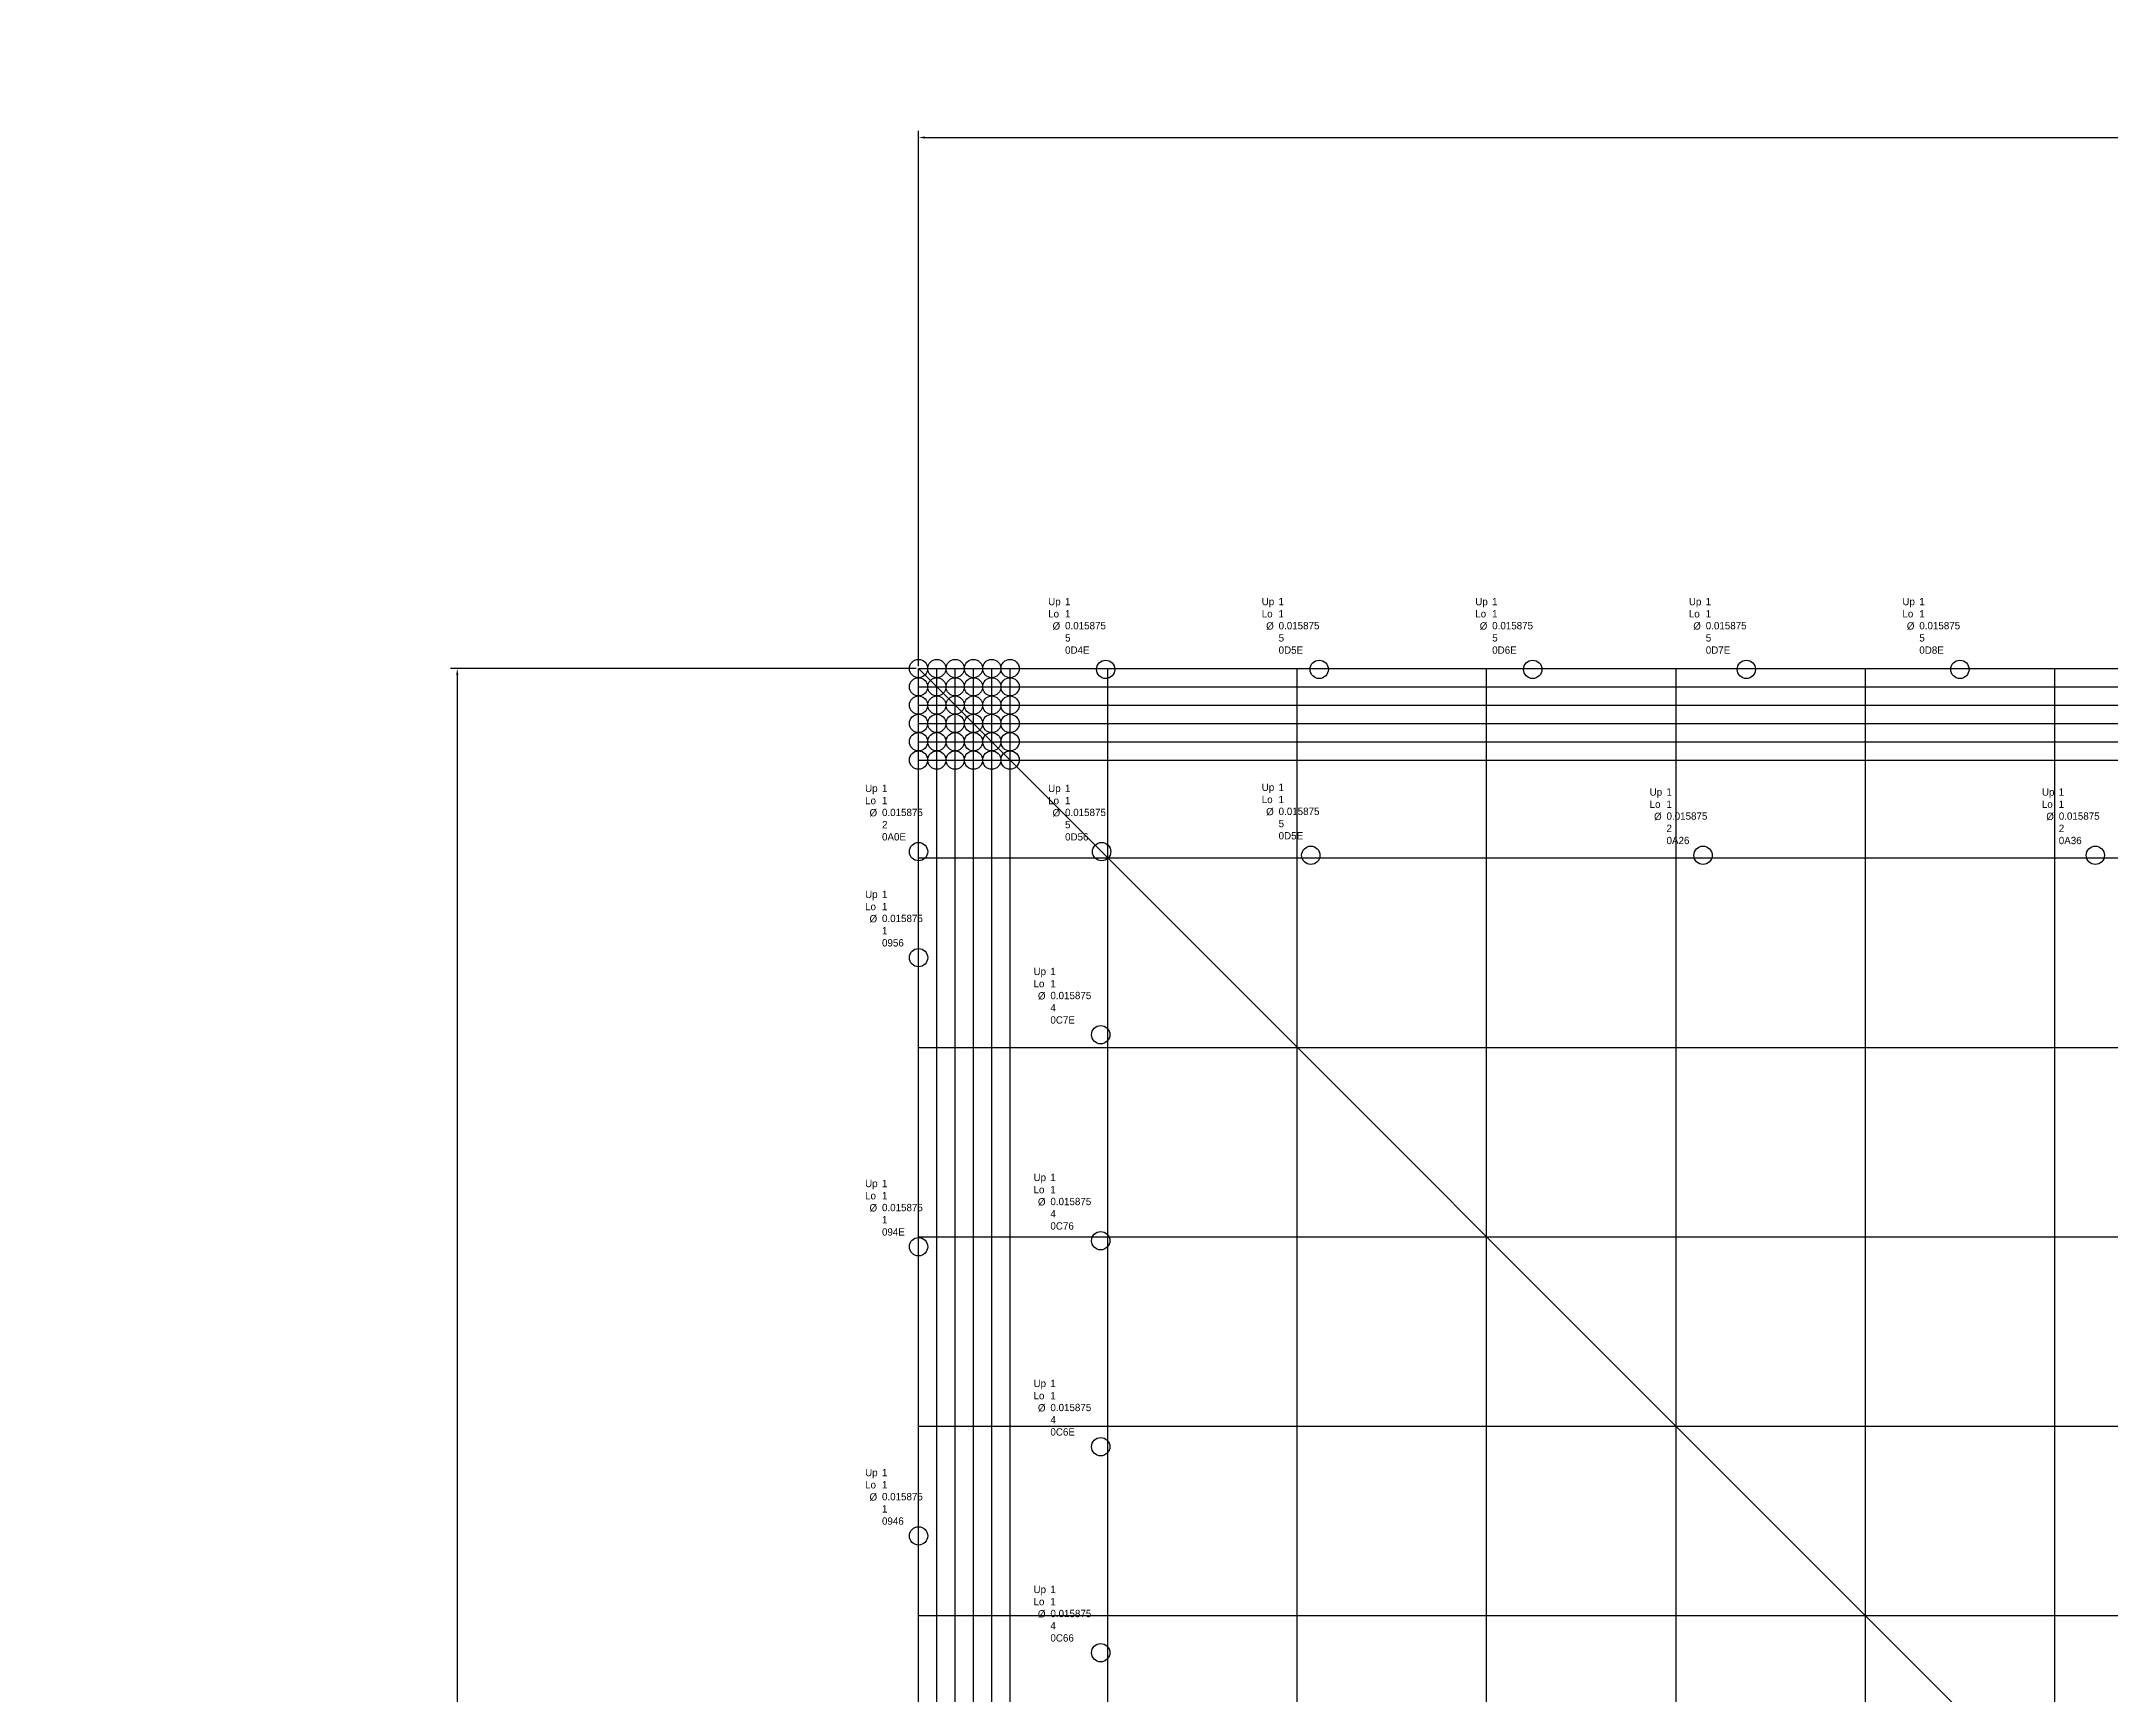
# Model space of a CAD drawing. Extents: x -24 to 199, y -12 to 167.
# Drawn here: x -24 to 32.6, y 122 to 167.1 of the extents above; entities that cross this region are included whole.
import ezdxf

# ---------------------------------------------------------------- set-up
doc = ezdxf.new("R2010")
doc.units = 0
doc.header["$MEASUREMENT"] = 0
doc.layers.get('0').update_dxf_attribs({"linetype": 'CONTINUOUS'})
doc.layers.get('Defpoints').update_dxf_attribs({"linetype": 'CONTINUOUS'})
doc.layers.add('PRIMARY', color=1, linetype='CONTINUOUS')
doc.layers.add('PRIMARYDATA', color=1, linetype='CONTINUOUS')
doc.dimstyles.get("Standard").update_dxf_attribs({"dimtxt": 0.18, "dimasz": 0.18, "dimexe": 0.18, "dimexo": 0.0625, "dimgap": 0.09, "dimtad": 0, "dimtih": 1, "dimtoh": 1, "dimdec": 4, "dimzin": 0, "dimdsep": 46, "dimtxsty": 'Standard', "dimcen": 0.09, "dimadec": 0, "dimazin": 0, "dimtfac": 1, "dimtdec": 4, "dimtofl": 0, "dimtmove": 0, "dimatfit": 3, "dimfxl": 1, "dimtolj": 1, "dimtzin": 0, "dimarcsym": 0})

# ---------------------------------------------------------------- blocks, each defined once
blk = doc.blocks.new('CY_ROD')
for s, p in [('Up', (-0.46, 1.328)), ('Lo', (-0.46, 0.995)), ('%%c', (-0.339, 0.663))]:
    blk.add_text(s, height=0.2).set_placement(p)
at = {"layer": 'PRIMARYDATA', "linetype": 'Continuous'}
for tag, p in [('@UPPER', (-0.001, 1.327)), ('@LOWER', (-0.001, 0.994)), ('@DIAM', (0.002, 0.671)), ('@GROUP', (0.002, 0.337)), ('@HANDLE', (0.002, 0.004))]:
    blk.add_attdef(tag, p, '', height=0.2, dxfattribs=at)
blk = doc.blocks.new('*D4')
at = {"layer": 'Defpoints', "color": 0, "linetype": 'Continuous', "transparency": 16777216}
for p in [(-12.6, 150), (0, 150), (0, 0)]:
    blk.add_point(p, dxfattribs=at)
at = {"layer": 'PRIMARY', "color": 170, "linetype": 'Continuous', "transparency": 16777216}
for p, q in [((-0.0625, 150), (-12.78, 150)), ((-0.0625, 0), (-12.78, 0))]:
    blk.add_line(p, q, dxfattribs=at)
at = {"layer": 'PRIMARY', "color": 170, "linetype": 'Continuous', "lineweight": -2, "transparency": 16777216}
for p, q in [((-12.6, 149.82), (-12.6, 77.09)), ((-12.6, 0.18), (-12.6, 72.91))]:
    blk.add_line(p, q, dxfattribs=at)
at = {"layer": 'PRIMARY', "color": 170, "linetype": 'Continuous', "transparency": 16777216}
for points in [[(-12.63, 149.82), (-12.57, 149.82), (-12.6, 150)], [(-12.63, 0.18), (-12.57, 0.18), (-12.6, 0)]]:
    blk.add_solid(points, dxfattribs=at)
at = {"layer": 'PRIMARY', "color": 0, "linetype": 'Continuous', "transparency": 16777216, "insert": (-12.6, 75), "char_height": 4, "attachment_point": 5}
blk.add_mtext('\\A1;150.0000', dxfattribs=at)
blk = doc.blocks.new('*D5')
at = {"layer": 'Defpoints', "color": 0, "linetype": 'Continuous', "transparency": 16777216}
for p in [(150, 164.5), (0, 150), (150, 150)]:
    blk.add_point(p, dxfattribs=at)
at = {"layer": 'PRIMARY', "color": 170, "linetype": 'Continuous', "transparency": 16777216}
for p, q in [((0, 150.062), (0, 164.68)), ((150, 150.062), (150, 164.68))]:
    blk.add_line(p, q, dxfattribs=at)
at = {"layer": 'PRIMARY', "color": 0, "linetype": 'Continuous', "lineweight": -2, "transparency": 16777216}
for p, q in [((0.18, 164.5), (63.243, 164.5)), ((149.82, 164.5), (86.757, 164.5))]:
    blk.add_line(p, q, dxfattribs=at)
at = {"layer": 'PRIMARY', "color": 0, "linetype": 'Continuous', "transparency": 16777216}
for points in [[(0.18, 164.53), (0.18, 164.47), (0, 164.5)], [(149.82, 164.53), (149.82, 164.47), (150, 164.5)]]:
    blk.add_solid(points, dxfattribs=at)
at = {"layer": 'PRIMARY', "color": 0, "linetype": 'Continuous', "transparency": 16777216, "insert": (75, 164.5), "char_height": 4, "attachment_point": 5}
blk.add_mtext('\\A1;150.0000', dxfattribs=at)

msp = doc.modelspace()

# ---------------------------------------------------------------- linework, layer by layer
at = {"layer": 'PRIMARY'}
for p, q in [((0, 150, -0.5), (150, 0, -0.5)), ((0, 150, -0.5), (150, 150, -0.5)), ((0, 0, -0.5), (0, 150, -0.5)), ((0.5, 0, -0.5), (0.5, 150, -0.5)), ((1, 0, -0.5), (1, 150, -0.5)), ((1.5, 0, -0.5), (1.5, 150, -0.5)), ((2, 0, -0.5), (2, 150, -0.5)), ((2.5, 0, -0.5), (2.5, 150, -0.5)), ((5.17241, 0, -0.5), (5.17241, 150, -0.5)), ((10.34483, 0, -0.5), (10.34483, 150, -0.5)), ((15.51724, 0, -0.5), (15.51724, 150, -0.5)), ((20.68966, 0, -0.5), (20.68966, 150, -0.5)), ((25.86207, 0, -0.5), (25.86207, 150, -0.5)), ((31.03448, 0, -0.5), (31.03448, 150, -0.5)), ((0, 149.5, -0.5), (150, 149.5, -0.5)), ((0, 149, -0.5), (150, 149, -0.5)), ((0, 148.5, -0.5), (150, 148.5, -0.5)), ((0, 148, -0.5), (150, 148, -0.5)), ((0, 147.5, -0.5), (150, 147.5, -0.5)), ((0, 144.82759, -0.5), (150, 144.82759, -0.5)), ((0, 139.65517, -0.5), (150, 139.65517, -0.5)), ((0, 134.48276, -0.5), (150, 134.48276, -0.5)), ((0, 129.31034, -0.5), (150, 129.31034, -0.5)), ((0, 124.13793, -0.5), (150, 124.13793, -0.5))]:
    msp.add_line(p, q, dxfattribs=at)
at = {"layer": 'PRIMARY', "color": 2}
for centre in [(0, 150, -0.5), (0.5, 150, -0.5), (1, 150, -0.5), (1.5, 150, -0.5), (2, 150, -0.5), (2.5, 150, -0.5), (5.11011, 149.97678, -1), (10.94344, 149.97678, -1), (16.77678, 149.97678, -1), (22.61011, 149.97678, -1), (28.44344, 149.97678, -1), (0, 149.5, -0.5), (0, 149, -0.5), (0.5, 149.5, -0.5), (0.5, 149, -0.5), (1, 149.5, -0.5), (1, 149, -0.5), (1.5, 149.5, -0.5), (1.5, 149, -0.5), (2, 149.5, -0.5), (2, 149, -0.5), (2.5, 149.5, -0.5), (2.5, 149, -0.5), (0, 148.5, -0.5), (0.5, 148.5, -0.5), (1, 148.5, -0.5), (1.5, 148.5, -0.5), (2, 148.5, -0.5), (2.5, 148.5, -0.5), (0, 148, -0.5), (0.5, 148, -0.5), (1, 148, -0.5), (1.5, 148, -0.5), (2, 148, -0.5), (2.5, 148, -0.5), (0, 147.5, -0.5), (0.5, 147.5, -0.5), (1, 147.5, -0.5), (1.5, 147.5, -0.5), (2, 147.5, -0.5), (2.5, 147.5, -0.5), (0, 145, -0.5), (5, 145, -0.5), (10.71429, 144.9, -0.5), (21.42857, 144.9, -0.5), (32.14286, 144.9, -0.5), (0, 142.10526, -0.5), (4.97678, 140, -0.5), (4.97678, 134.375, -0.5), (0, 134.21053, -0.5), (4.97678, 128.75, -0.5), (0, 126.31579, -0.5), (4.97678, 123.125, -0.5)]:
    msp.add_circle(centre, 0.25, dxfattribs=at)
at = {"layer": 'PRIMARY'}
for centre in [(5.11011, 149.97678, -1), (10.94344, 149.97678, -1), (16.77678, 149.97678, -1), (22.61011, 149.97678, -1), (28.44344, 149.97678, -1), (0, 145, -0.5), (5, 145, -0.5), (10.71429, 144.9, -0.5), (21.42857, 144.9, -0.5), (32.14286, 144.9, -0.5), (0, 142.10526, -0.5), (4.97678, 140, -0.5), (4.97678, 134.375, -0.5), (0, 134.21053, -0.5), (4.97678, 128.75, -0.5), (0, 126.31579, -0.5), (4.97678, 123.125, -0.5)]:
    msp.add_circle(centre, 0.25, dxfattribs=at)

# ---------------------------------------------------------------- block references
at = {"layer": 'PRIMARYDATA'}
for p, values in [((4, 150.4), {'@UPPER': '1', '@LOWER': '1', '@DIAM': '0.015875', '@GROUP': '5', '@HANDLE': '0D4E'}), ((9.83333, 150.4), {'@UPPER': '1', '@LOWER': '1', '@DIAM': '0.015875', '@GROUP': '5', '@HANDLE': '0D5E'}), ((15.66667, 150.4), {'@UPPER': '1', '@LOWER': '1', '@DIAM': '0.015875', '@GROUP': '5', '@HANDLE': '0D6E'}), ((27.33333, 150.4), {'@UPPER': '1', '@LOWER': '1', '@DIAM': '0.015875', '@GROUP': '5', '@HANDLE': '0D8E'}), ((-1, 145.3), {'@UPPER': '1', '@LOWER': '1', '@DIAM': '0.015875', '@GROUP': '2', '@HANDLE': '0A0E'}), ((4, 145.3), {'@UPPER': '1', '@LOWER': '1', '@DIAM': '0.015875', '@GROUP': '5', '@HANDLE': '0D56'}), ((9.83333, 145.32936), {'@UPPER': '1', '@LOWER': '1', '@DIAM': '0.015875', '@GROUP': '5', '@HANDLE': '0D5E'}), ((20.42857, 145.2), {'@UPPER': '1', '@LOWER': '1', '@DIAM': '0.015875', '@GROUP': '2', '@HANDLE': '0A26'}), ((31.14286, 145.2), {'@UPPER': '1', '@LOWER': '1', '@DIAM': '0.015875', '@GROUP': '2', '@HANDLE': '0A36'}), ((-1, 142.40526), {'@UPPER': '1', '@LOWER': '1', '@DIAM': '0.015875', '@GROUP': '1', '@HANDLE': '0956'}), ((3.6, 140.3), {'@UPPER': '1', '@LOWER': '1', '@DIAM': '0.015875', '@GROUP': '4', '@HANDLE': '0C7E'}), ((-1, 134.51053), {'@UPPER': '1', '@LOWER': '1', '@DIAM': '0.015875', '@GROUP': '1', '@HANDLE': '094E'}), ((3.6, 134.675), {'@UPPER': '1', '@LOWER': '1', '@DIAM': '0.015875', '@GROUP': '4', '@HANDLE': '0C76'}), ((3.6, 129.05), {'@UPPER': '1', '@LOWER': '1', '@DIAM': '0.015875', '@GROUP': '4', '@HANDLE': '0C6E'}), ((-1, 126.61579), {'@UPPER': '1', '@LOWER': '1', '@DIAM': '0.015875', '@GROUP': '1', '@HANDLE': '0946'}), ((3.6, 123.425), {'@UPPER': '1', '@LOWER': '1', '@DIAM': '0.015875', '@GROUP': '4', '@HANDLE': '0C66'})]:
    msp.add_blockref('CY_ROD', p, dxfattribs=at).add_auto_attribs(values)
ref = msp.add_blockref('CY_ROD', (21.5, 150.4), dxfattribs=at)
ref.add_attrib('@UPPER', '1', (21.499, 151.72715), dxfattribs={"linetype": 'Continuous', "height": 0.2})
ref.add_attrib('@LOWER', '1', (21.499, 151.39382), dxfattribs={"linetype": 'Continuous', "height": 0.2})
ref.add_attrib('@DIAM', '0.015875', (21.50226, 151.07064), dxfattribs={"linetype": 'Continuous', "height": 0.2})
ref.add_attrib('@GROUP', '5', (21.50226, 150.7373), dxfattribs={"linetype": 'Continuous', "height": 0.2})
ref.add_attrib('@HANDLE', '0D7E', (21.50226, 150.40397), dxfattribs={"linetype": 'Continuous', "height": 0.2})
ref.add_attrib('@UPPER_1', '1', (21.499, 151.72715), dxfattribs={"color": 2, "linetype": 'Continuous', "height": 0.2})

# ---------------------------------------------------------------- dimensions: what is measured, and where the dimension line sits
at = {"layer": 'PRIMARY', "color": 170, "linetype": 'Continuous'}
dim = msp.add_linear_dim(base=(150, 164.5, -0.5), p1=(0, 150, -0.5), p2=(150, 150, -0.5), dimstyle='Standard', override={"dimtxt": 4, "dimclre": 170, "dimtdec": 0, "dimatfit": 1, "dimlwe": 65535}, dxfattribs=at)
dim.commit()
dim.dimension.update_dxf_attribs({"geometry": '*D5', "text_midpoint": (75, 164.5, -0.5)})
dim = msp.add_linear_dim(base=(-12.6, 150, -0.5), p1=(0, 0, -0.5), p2=(0, 150, -0.5), angle=90, dimstyle='Standard', override={"dimtxt": 4, "dimzin": 0, "dimclrd": 170, "dimclre": 170, "dimtdec": 0, "dimatfit": 1, "dimtzin": 0, "dimlwe": 65535}, dxfattribs=at)
dim.commit()
dim.dimension.update_dxf_attribs({"geometry": '*D4', "text_midpoint": (-12.6, 75, -0.5)})

doc.saveas('drawing.dxf')
